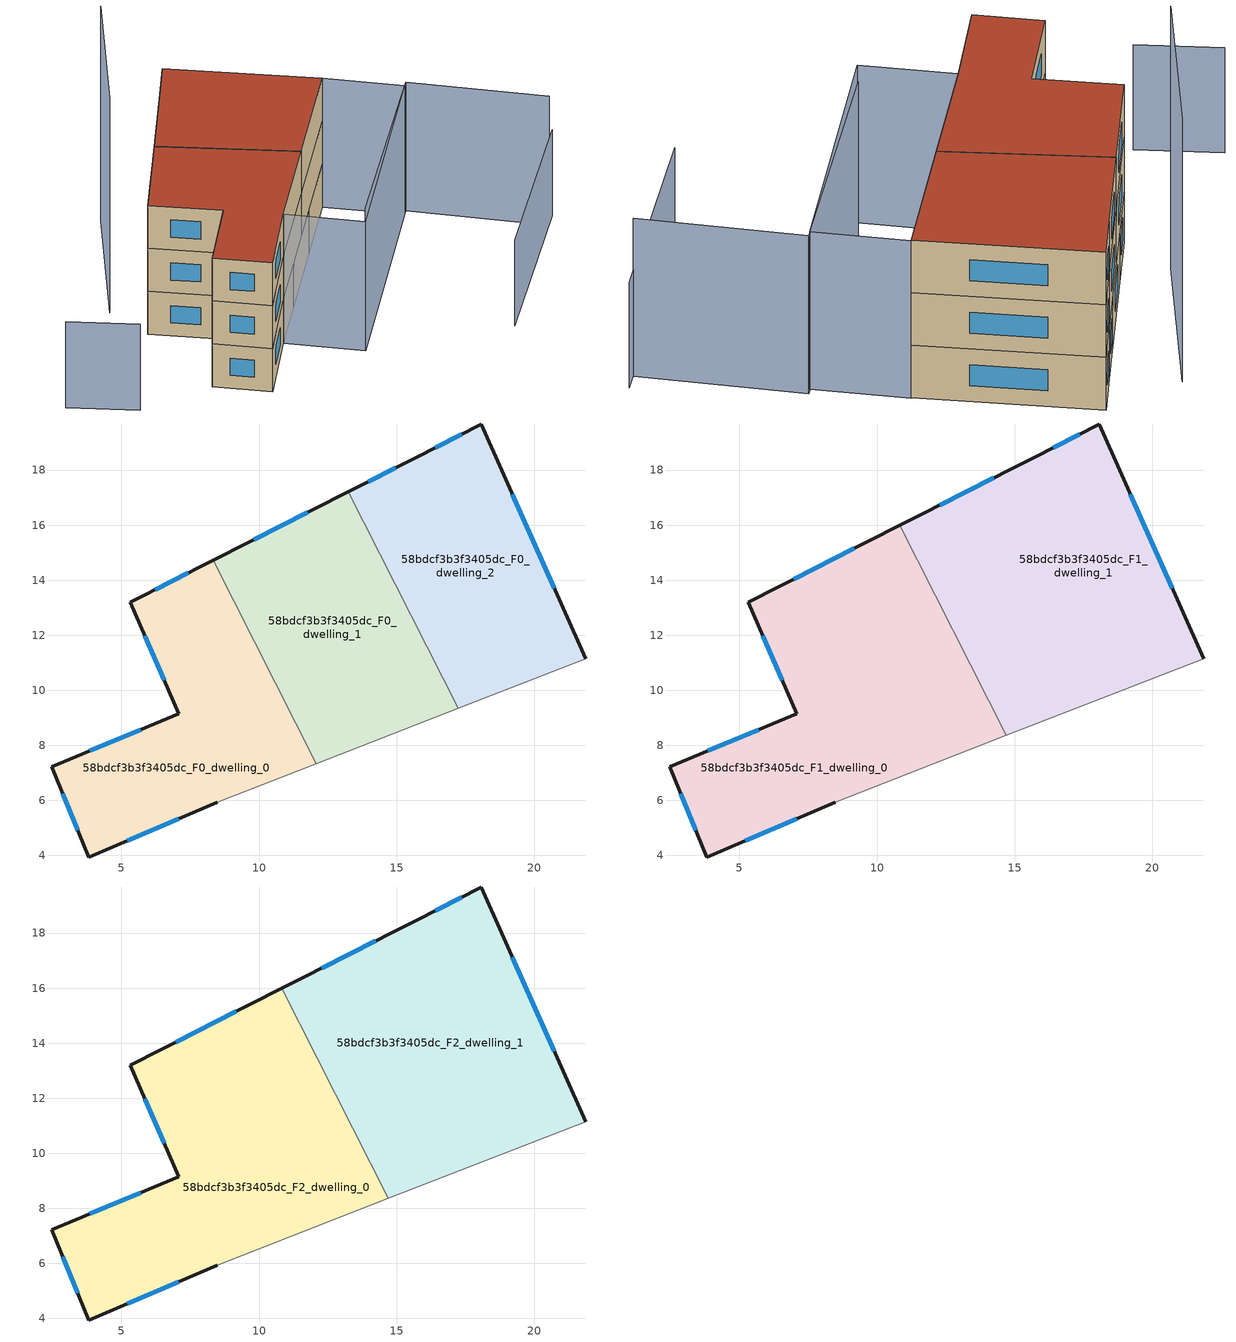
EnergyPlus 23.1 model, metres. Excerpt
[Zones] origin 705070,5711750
58bdcf3b3f3405dc_F0_dwelling_0
 floor ground (EU_floor_Construction): 8.33,14.73 12.08,7.34 8.48,5.93 3.81,3.94 2.47,7.22 7.09,9.15 5.32,13.2 z0
 wall outside (EU_wall_Construction): 8.33,14.73 5.32,13.2 7.09,9.15 2.47,7.22 3.81,3.94 8.48,5.93 z0:3
 wall to 58bdcf3b3f3405dc_F0_dwelling_1 (EU_wall_Construction): 12.08,7.34 8.33,14.73 z0:3
 wall adiabatic (EU_wall_Construction): 8.48,5.93 12.08,7.34 z0:3
 window (EU_Window_Construction): 5.71,8.57 3.86,7.8 / 5.85,11.99 6.56,10.36 / 7.43,14.27 6.22,13.66 / 5.21,4.54 7.08,5.34 / 2.87,6.24 3.41,4.92 z0.9:2.1
58bdcf3b3f3405dc_F0_dwelling_1
 floor ground (EU_floor_Construction): 13.24,17.21 17.23,9.35 12.08,7.34 8.33,14.73 z0
 wall outside (EU_wall_Construction): 13.24,17.21 8.33,14.73 z0:3
 wall to 58bdcf3b3f3405dc_F0_dwelling_2 (EU_wall_Construction): 17.23,9.35 13.24,17.21 z0:3
 wall adiabatic (EU_wall_Construction): 12.08,7.34 17.23,9.35 z0:3
 window (EU_Window_Construction): 11.77,16.47 9.8,15.47 z0.9:2.1
58bdcf3b3f3405dc_F0_dwelling_2
 floor ground (EU_floor_Construction): 18.07,19.67 21.86,11.15 17.23,9.35 13.24,17.21 15.69,18.45 z0
 wall outside (EU_wall_Construction): 21.86,11.15 18.07,19.67 15.69,18.45 13.24,17.21 z0:3
 wall adiabatic (EU_wall_Construction): 17.23,9.35 21.86,11.15 z0:3
 window (EU_Window_Construction): 17.36,19.31 16.4,18.82 / 20.72,13.7 19.2,17.12 / 14.96,18.08 13.97,17.58 z0.9:2.1
58bdcf3b3f3405dc_F1_dwelling_0
 floor to 58bdcf3b3f3405dc_F0_dwelling_0 (EU_floor_Construction): 8.33,14.73 12.08,7.34 8.48,5.93 3.81,3.94 2.47,7.22 7.09,9.15 5.32,13.2 z3
 floor to 58bdcf3b3f3405dc_F0_dwelling_1 (EU_floor_Construction): 10.83,15.99 14.69,8.36 12.08,7.34 8.33,14.73 z3
 wall outside (EU_wall_Construction): 10.82,15.99 5.32,13.2 7.09,9.15 2.47,7.22 3.81,3.94 8.48,5.93 z3:6
 wall to 58bdcf3b3f3405dc_F1_dwelling_1 (EU_wall_Construction): 14.69,8.36 10.82,15.99 z3:6
 wall adiabatic (EU_wall_Construction): 8.48,5.93 14.69,8.36 z3:6
 window (EU_Window_Construction): 5.71,8.57 3.86,7.8 / 5.85,11.99 6.56,10.36 / 9.18,15.16 6.97,14.04 / 5.21,4.54 7.08,5.34 / 2.87,6.24 3.41,4.92 z3.9:5.1
58bdcf3b3f3405dc_F1_dwelling_1
 floor to 58bdcf3b3f3405dc_F0_dwelling_2 (EU_floor_Construction): 18.07,19.67 21.86,11.15 17.23,9.35 13.24,17.21 15.69,18.45 z3
 floor to 58bdcf3b3f3405dc_F0_dwelling_1 (EU_floor_Construction): 13.24,17.21 17.23,9.35 14.69,8.36 10.83,15.99 z3
 wall outside (EU_wall_Construction): 21.86,11.15 18.07,19.67 15.69,18.45 10.82,15.99 z3:6
 wall adiabatic (EU_wall_Construction): 14.69,8.36 21.86,11.15 z3:6
 window (EU_Window_Construction): 17.36,19.31 16.4,18.82 / 20.72,13.7 19.2,17.12 / 14.24,17.72 12.28,16.73 z3.9:5.1
58bdcf3b3f3405dc_F2_dwelling_0
 floor to 58bdcf3b3f3405dc_F1_dwelling_0 (EU_floor_Construction): 10.82,15.99 14.69,8.36 8.48,5.93 3.81,3.94 2.47,7.22 7.09,9.15 5.32,13.2 z6
 wall outside (EU_wall_Construction): 10.82,15.99 5.32,13.2 7.09,9.15 2.47,7.22 3.81,3.94 8.48,5.93 z6:9
 wall to 58bdcf3b3f3405dc_F2_dwelling_1 (EU_wall_Construction): 14.69,8.36 10.82,15.99 z6:9
 wall adiabatic (EU_wall_Construction): 8.48,5.93 14.69,8.36 z6:9
 window (EU_Window_Construction): 5.71,8.57 3.86,7.8 / 5.85,11.99 6.56,10.36 / 9.18,15.16 6.97,14.04 / 5.21,4.54 7.08,5.34 / 2.87,6.24 3.41,4.92 z6.9:8.1
 roof outside (EU_roof_Construction): 14.69,8.36 10.82,15.99 5.32,13.2 7.09,9.15 2.47,7.22 3.81,3.94 8.48,5.93 z9
58bdcf3b3f3405dc_F2_dwelling_1
 floor to 58bdcf3b3f3405dc_F1_dwelling_1 (EU_floor_Construction): 18.07,19.67 21.86,11.15 14.69,8.36 10.82,15.99 15.69,18.45 z6
 wall outside (EU_wall_Construction): 21.86,11.15 18.07,19.67 15.69,18.45 10.82,15.99 z6:9
 wall adiabatic (EU_wall_Construction): 14.69,8.36 21.86,11.15 z6:9
 window (EU_Window_Construction): 17.36,19.31 16.4,18.82 / 20.72,13.7 19.2,17.12 / 14.24,17.72 12.28,16.73 z6.9:8.1
 roof outside (EU_roof_Construction): 21.86,11.15 18.07,19.67 15.69,18.45 10.82,15.99 14.69,8.36 z9
shading: 16.81,-4.76 27.83,-0.84 / -3.7,13.46 -1.72,9.6 z0:6; 11.46,2.18 23.99,6.77 / 23.99,6.77 26.89,-1.17 / 8.48,5.93 21.87,11.16 / 21.87,11.16 23.63,6.64 / 23.63,6.64 10.24,1.41 / 10.24,1.41 8.48,5.93 z0:9; 14.17,21.56 6.13,16.23 z0:15
[Building]
EU S2 Campaign: North Axis=0; Terrain=City; Solar Distribution=FullExterior
[Site:Location]
London: Latitude=51.5; Longitude=-0.5; Time Zone=0; Elevation=25
[SizingPeriod:WeatherFileDays]
AnnualSizingPeriod: Begin Month=1; Begin Day of Month=1; End Month=12; End Day of Month=31; Day of Week for Start Day=Monday; Use Weather File Daylight Saving Period=No; Use Weather File Rain and Snow Indicators=No
[MATERIAL]
EU_InternalMass_Material: Roughness=MediumRough; Thickness=0.1; Conductivity=1; Density=1800; Specific Heat=900; Thermal Absorptance=0.9; Solar Absorptance=0.7; Visible Absorptance=0.7
[MATERIAL:NOMASS] Roughness=MediumRough; Thermal Absorptance=0.9; Solar Absorptance=0.7; Visible Absorptance=0.7
Name | Thermal Resistance
EU_wall_NoMass | 1.04674
EU_roof_NoMass | 4.32442
EU_floor_NoMass | 2.04616
[WINDOWMATERIAL:SIMPLEGLAZINGSYSTEM]
EU_Window_SimpleGlazing: UFactor=4.25843; Solar Heat Gain Coefficient=0.85; Visible Transmittance=0.85
[CONSTRUCTION]
EU_wall_Construction: EU_wall_NoMass
EU_roof_Construction: EU_roof_NoMass
EU_floor_Construction: EU_floor_NoMass
EU_Window_Construction: EU_Window_SimpleGlazing
EU_InternalMass_Construction: EU_InternalMass_Material
[ZONE] Type=1; Multiplier=1; Ceiling Height=autocalculate; Floor Area=autocalculate; Part of Total Floor Area=Yes
Name | Volume
58bdcf3b3f3405dc_F0_dwelling_0 | 141.078
58bdcf3b3f3405dc_F1_dwelling_0; 58bdcf3b3f3405dc_F2_dwelling_0 | 211.621
58bdcf3b3f3405dc_F0_dwelling_1 | 141.079
58bdcf3b3f3405dc_F1_dwelling_1; 58bdcf3b3f3405dc_F2_dwelling_1 | 211.624
58bdcf3b3f3405dc_F0_dwelling_2 | 141.082
[INTERNALMASS] Construction=EU_InternalMass_Construction
Name | Zone or ZoneList | Surface Area
58bdcf3b3f3405dc_F0_dwelling_0_EU_InternalMass | 58bdcf3b3f3405dc_F0_dwelling_0 | 47.0259
58bdcf3b3f3405dc_F0_dwelling_1_EU_InternalMass | 58bdcf3b3f3405dc_F0_dwelling_1 | 47.0262
58bdcf3b3f3405dc_F0_dwelling_2_EU_InternalMass | 58bdcf3b3f3405dc_F0_dwelling_2 | 47.0275
58bdcf3b3f3405dc_F1_dwelling_0_EU_InternalMass | 58bdcf3b3f3405dc_F1_dwelling_0 | 70.5404
58bdcf3b3f3405dc_F1_dwelling_1_EU_InternalMass | 58bdcf3b3f3405dc_F1_dwelling_1 | 70.5414
58bdcf3b3f3405dc_F2_dwelling_0_EU_InternalMass | 58bdcf3b3f3405dc_F2_dwelling_0 | 70.5404
58bdcf3b3f3405dc_F2_dwelling_1_EU_InternalMass | 58bdcf3b3f3405dc_F2_dwelling_1 | 70.5414
[OTHEREQUIPMENT] Fuel Type=Electricity; Design Level Calculation Method=Watts/Area; Power per Zone Floor Area=1; Fraction Latent=0; Fraction Radiant=0; Fraction Lost=0; Carbon Dioxide Generation Rate=0; EndUse Subcategory=EU_Step8_InternalGains
Name | Zone or ZoneList or Space or SpaceList | Schedule
EU_Step8_InternalGain_58bdcf3b3f3405dc_F0_dwelling_0_f000 | 58bdcf3b3f3405dc_F0_dwelling_0 | EU_Step8_GainSchedule_58bdcf3b3f3405dc_F0_dwelling_0_f000
EU_Step8_InternalGain_58bdcf3b3f3405dc_F0_dwelling_1_f000 | 58bdcf3b3f3405dc_F0_dwelling_1 | EU_Step8_GainSchedule_58bdcf3b3f3405dc_F0_dwelling_1_f000
EU_Step8_InternalGain_58bdcf3b3f3405dc_F0_dwelling_2_f000 | 58bdcf3b3f3405dc_F0_dwelling_2 | EU_Step8_GainSchedule_58bdcf3b3f3405dc_F0_dwelling_2_f000
EU_Step8_InternalGain_58bdcf3b3f3405dc_F1_dwelling_0_f000 | 58bdcf3b3f3405dc_F1_dwelling_0 | EU_Step8_GainSchedule_58bdcf3b3f3405dc_F1_dwelling_0_f000
EU_Step8_InternalGain_58bdcf3b3f3405dc_F1_dwelling_1_f000 | 58bdcf3b3f3405dc_F1_dwelling_1 | EU_Step8_GainSchedule_58bdcf3b3f3405dc_F1_dwelling_1_f000
EU_Step8_InternalGain_58bdcf3b3f3405dc_F2_dwelling_0_f000 | 58bdcf3b3f3405dc_F2_dwelling_0 | EU_Step8_GainSchedule_58bdcf3b3f3405dc_F2_dwelling_0_f000
EU_Step8_InternalGain_58bdcf3b3f3405dc_F2_dwelling_1_f000 | 58bdcf3b3f3405dc_F2_dwelling_1 | EU_Step8_GainSchedule_58bdcf3b3f3405dc_F2_dwelling_1_f000
[ZONEVENTILATION:DESIGNFLOWRATE] Schedule=EU_AlwaysOn; Design Flow Rate Calculation Method=AirChanges/Hour; Air Changes per Hour=0.488719; Ventilation Type=Natural; Fan Pressure Rise=0; Fan Total Efficiency=1; Constant Term Coefficient=1; Temperature Term Coefficient=0; Velocity Term Coefficient=0; Velocity Squared Term Coefficient=0; Minimum Indoor Temperature=-100; Maximum Indoor Temperature=100; Delta Temperature=-100; Minimum Outdoor Temperature=-100; Maximum Outdoor Temperature=100; Maximum Wind Speed=40
Name | Zone or ZoneList or Space or SpaceList
EU_ConstantAir_58bdcf3b3f3405dc_F0_dwelling_0 | 58bdcf3b3f3405dc_F0_dwelling_0
EU_ConstantAir_58bdcf3b3f3405dc_F0_dwelling_1 | 58bdcf3b3f3405dc_F0_dwelling_1
EU_ConstantAir_58bdcf3b3f3405dc_F0_dwelling_2 | 58bdcf3b3f3405dc_F0_dwelling_2
EU_ConstantAir_58bdcf3b3f3405dc_F1_dwelling_0 | 58bdcf3b3f3405dc_F1_dwelling_0
EU_ConstantAir_58bdcf3b3f3405dc_F1_dwelling_1 | 58bdcf3b3f3405dc_F1_dwelling_1
EU_ConstantAir_58bdcf3b3f3405dc_F2_dwelling_0 | 58bdcf3b3f3405dc_F2_dwelling_0
EU_ConstantAir_58bdcf3b3f3405dc_F2_dwelling_1 | 58bdcf3b3f3405dc_F2_dwelling_1
[HVACTEMPLATE:THERMOSTAT] Constant Heating Setpoint=20; Constant Cooling Setpoint=50
EU_HeatOnly_58bdcf3b3f3405dc_F0_dwelling_0; EU_HeatOnly_58bdcf3b3f3405dc_F0_dwelling_1; EU_HeatOnly_58bdcf3b3f3405dc_F0_dwelling_2; EU_HeatOnly_58bdcf3b3f3405dc_F1_dwelling_0; EU_HeatOnly_58bdcf3b3f3405dc_F1_dwelling_1; EU_HeatOnly_58bdcf3b3f3405dc_F2_dwelling_0; EU_HeatOnly_58bdcf3b3f3405dc_F2_dwelling_1
[HVACTEMPLATE:ZONE:IDEALLOADSAIRSYSTEM] System Availability Schedule=EU_AlwaysOn; Maximum Heating Supply Air Temperature=50; Minimum Cooling Supply Air Temperature=13; Maximum Heating Supply Air Humidity Ratio=0.0156; Minimum Cooling Supply Air Humidity Ratio=0.0077; Heating Limit=NoLimit; Cooling Limit=NoLimit; Heating Availability Schedule=EU_AlwaysOn; Cooling Availability Schedule=EU_CoolingOff; Dehumidification Control Type=ConstantSensibleHeatRatio; Cooling Sensible Heat Ratio=0.7; Dehumidification Setpoint=60; Humidification Control Type=None; Humidification Setpoint=30; Outdoor Air Method=None; Outdoor Air Flow Rate per Person=0.00944; Outdoor Air Flow Rate per Zone Floor Area=0; Outdoor Air Flow Rate per Zone=0; Demand Controlled Ventilation Type=None; Outdoor Air Economizer Type=NoEconomizer; Heat Recovery Type=None; Sensible Heat Recovery Effectiveness=0.7; Latent Heat Recovery Effectiveness=0.65
Name | Template Thermostat
58bdcf3b3f3405dc_F0_dwelling_0 | EU_HeatOnly_58bdcf3b3f3405dc_F0_dwelling_0
58bdcf3b3f3405dc_F0_dwelling_1 | EU_HeatOnly_58bdcf3b3f3405dc_F0_dwelling_1
58bdcf3b3f3405dc_F0_dwelling_2 | EU_HeatOnly_58bdcf3b3f3405dc_F0_dwelling_2
58bdcf3b3f3405dc_F1_dwelling_0 | EU_HeatOnly_58bdcf3b3f3405dc_F1_dwelling_0
58bdcf3b3f3405dc_F1_dwelling_1 | EU_HeatOnly_58bdcf3b3f3405dc_F1_dwelling_1
58bdcf3b3f3405dc_F2_dwelling_0 | EU_HeatOnly_58bdcf3b3f3405dc_F2_dwelling_0
58bdcf3b3f3405dc_F2_dwelling_1 | EU_HeatOnly_58bdcf3b3f3405dc_F2_dwelling_1
[SIZING:ZONE] Zone Cooling Design Supply Air Temperature Input Method=SupplyAirTemperature; Zone Cooling Design Supply Air Temperature=13; Zone Heating Design Supply Air Temperature Input Method=SupplyAirTemperature; Zone Heating Design Supply Air Temperature=50; Zone Cooling Design Supply Air Humidity Ratio=0.008; Zone Heating Design Supply Air Humidity Ratio=0.008; Cooling Design Air Flow Method=DesignDay; Cooling Design Air Flow Rate=0; Cooling Minimum Air Flow per Zone Floor Area=0.000762; Cooling Minimum Air Flow=0; Cooling Minimum Air Flow Fraction=0.2; Heating Design Air Flow Method=DesignDay; Heating Design Air Flow Rate=0; Heating Maximum Air Flow per Zone Floor Area=0.002032; Heating Maximum Air Flow=0.141576; Heating Maximum Air Flow Fraction=0.3; Account for Dedicated Outdoor Air System=No; Dedicated Outdoor Air System Control Strategy=NeutralSupplyAir; Dedicated Outdoor Air Low Setpoint Temperature for Design=autosize; Dedicated Outdoor Air High Setpoint Temperature for Design=autosize; Zone Load Sizing Method=Sensible Load Only No Latent Load; Zone Latent Cooling Design Supply Air Humidity Ratio Input Method=HumidityRatioDifference; Zone Cooling Design Supply Air Humidity Ratio Difference=0.005; Zone Latent Heating Design Supply Air Humidity Ratio Input Method=HumidityRatioDifference; Zone Humidification Design Supply Air Humidity Ratio Difference=0.005
58bdcf3b3f3405dc_F0_dwelling_0; 58bdcf3b3f3405dc_F0_dwelling_1; 58bdcf3b3f3405dc_F0_dwelling_2; 58bdcf3b3f3405dc_F1_dwelling_0; 58bdcf3b3f3405dc_F1_dwelling_1; 58bdcf3b3f3405dc_F2_dwelling_0; 58bdcf3b3f3405dc_F2_dwelling_1
[SCHEDULE:CONSTANT]
Name | Hourly Value
EU_AlwaysOn | 1
EU_CoolingOff | 0
[SCHEDULE:FILE] Column Number=1; Rows to Skip at Top=0; Number of Hours of Data=8760; Column Separator=Comma; Interpolate to Timestep=No; Minutes per Item=60; Adjust Schedule for Daylight Savings=Yes
Name | File
EU_Step8_GainSchedule_58bdcf3b3f3405dc_F0_dwelling_0_f000 | ../../schedules/58bdcf3b3f3405dc/58bdcf3b3f3405dc_F0_dwelling_0_f000_gain.csv
EU_Step8_GainSchedule_58bdcf3b3f3405dc_F0_dwelling_1_f000 | ../../schedules/58bdcf3b3f3405dc/58bdcf3b3f3405dc_F0_dwelling_1_f000_gain.csv
EU_Step8_GainSchedule_58bdcf3b3f3405dc_F0_dwelling_2_f000 | ../../schedules/58bdcf3b3f3405dc/58bdcf3b3f3405dc_F0_dwelling_2_f000_gain.csv
EU_Step8_GainSchedule_58bdcf3b3f3405dc_F1_dwelling_0_f000 | ../../schedules/58bdcf3b3f3405dc/58bdcf3b3f3405dc_F1_dwelling_0_f000_gain.csv
EU_Step8_GainSchedule_58bdcf3b3f3405dc_F1_dwelling_1_f000 | ../../schedules/58bdcf3b3f3405dc/58bdcf3b3f3405dc_F1_dwelling_1_f000_gain.csv
EU_Step8_GainSchedule_58bdcf3b3f3405dc_F2_dwelling_0_f000 | ../../schedules/58bdcf3b3f3405dc/58bdcf3b3f3405dc_F2_dwelling_0_f000_gain.csv
EU_Step8_GainSchedule_58bdcf3b3f3405dc_F2_dwelling_1_f000 | ../../schedules/58bdcf3b3f3405dc/58bdcf3b3f3405dc_F2_dwelling_1_f000_gain.csv
